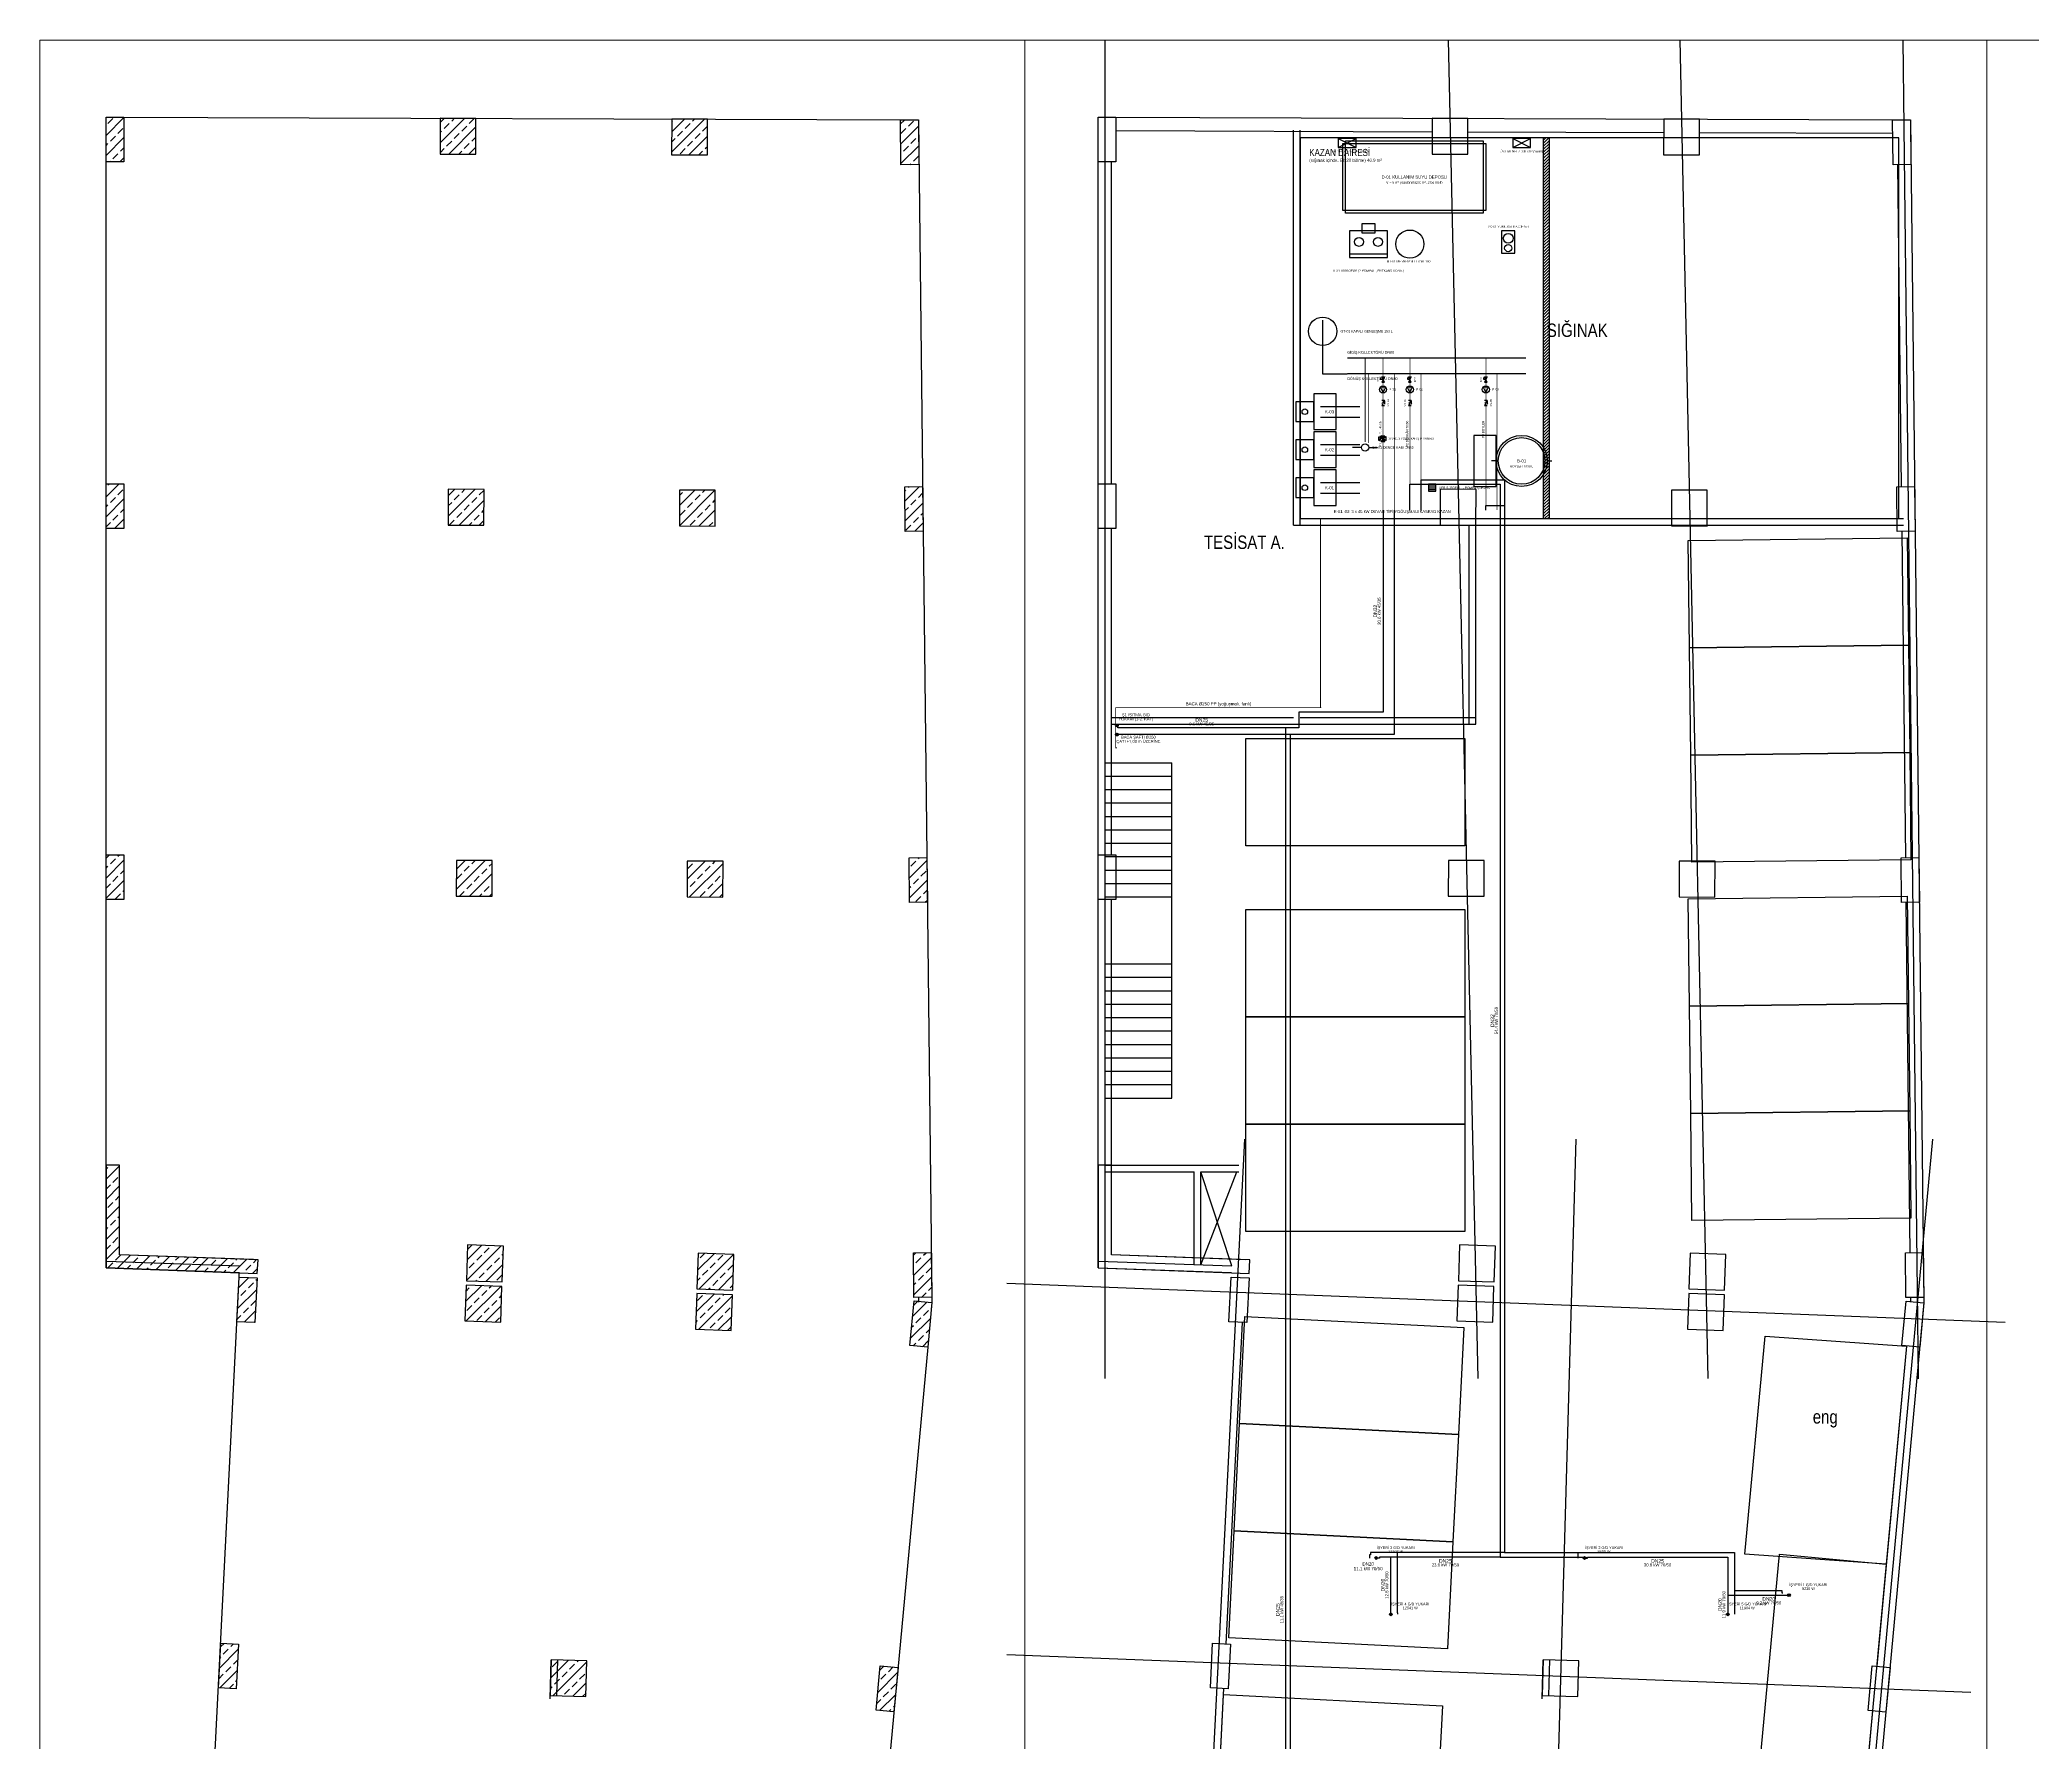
# Model space of a CAD drawing. Header units: centimetres. Extents: x 247996 to 315152, y -468471 to -440326.
# Drawn here: x 278382 to 282838, y -444134 to -440326 of the extents above; entities that cross this region are included whole.
import ezdxf
from ezdxf.enums import TextEntityAlignment as Align

# ---------------------------------------------------------------- set-up
doc = ezdxf.new("R2010")
doc.units = ezdxf.units.CM
doc.linetypes.add('ISITMA DONUS HATTI', pattern=[1.66, 1.57, -0.02, -0.07])
for name, color, linetype, lineweight in [('SCOTT-ANTED', 144, 'CONTINUOUS', 0), ('SCOTT-MTY-ISITMA-CAP', 41, 'CONTINUOUS', 30), ('SCOTT-MTY-ISITMA-DONUS-BORU', 30, 'ISITMA DONUS HATTI', 30), ('SCOTT-MTY-ISITMA-GIDIS-BORU', 10, 'CONTINUOUS', 30), ('SCOTT-MTY-PISSU-CAP', 211, 'CONTINUOUS', 30)]:
    doc.layers.add(name, color=color, linetype=linetype, lineweight=lineweight)
for name, color, linetype in [('SCOTT-MIM-GUNCEL-BODRUM', 8, 'Continuous'), ('SCOTT-MKDU0', 50, 'CONTINUOUS'), ('SCOTT-MTY-BACA', 8, 'Continuous'), ('SCOTT-MTY-CİHAZ', 135, 'Continuous'), ('SCOTT-MTY-MENFEZ', 7, 'Continuous'), ('SCOTT-MTY-PISSU-BORU', 6, 'PIS'), ('SCOTT-MTY-TES-SAFT', 8, 'Continuous'), ('SCOTT-MTY-VANA', 1, 'Continuous'), ('SCOTT-MTY-YANGIN-TARAMA', 8, 'Continuous')]:
    doc.layers.add(name, color=color, linetype=linetype)
doc.styles.add('CAP', font='wturkce.SHX', dxfattribs={"width": 0.65})
doc.styles.add('ROTAS', font='arial.ttf')
doc.linetypes.add('PIS', pattern='A,2.5,-0.09,[")",Standard,S=0.1,R=0,X=0,Y=-0.05],-0.035', length=2.625)

# ---------------------------------------------------------------- blocks, each defined once
blk = doc.blocks.new('T-YER-SUZGECI')
for p, q in [((-6, 4), (6, 4)), ((-6, 0), (6, 0)), ((-6, -4), (6, -4))]:
    blk.add_line(p, q)
blk.add_lwpolyline([(-8, -8), (8, -8), (8, 8), (-8, 8)], close=True)
blk = doc.blocks.new('T-MENFEZ')
for p, q in [((-20, -10), (20, 10)), ((-20, 10), (20, -10))]:
    blk.add_line(p, q)
blk.add_lwpolyline([(-20, -10), (20, -10), (20, 10), (-20, 10)], close=True)
blk = doc.blocks.new('T-POMPA')
blk.add_lwpolyline([(-5, -6), (7, 0), (-5, 6)], close=True)
blk.add_circle((0, 0), 8)
blk = doc.blocks.new('MTY-KURESEL VANA')
at = {"layer": 'SCOTT-MTY-VANA'}
for p, q in [((0, 0), (0, 8)), ((0, 8), (8, 8))]:
    blk.add_line(p, q, dxfattribs=at)
blk.add_lwpolyline([(-10, 5), (-10, -5), (10, 5), (10, -5), (-10, 5)], dxfattribs=at)
blk.add_attdef('CAP', (-1.1, -2.7), '', height=2.5, dxfattribs=at)
blk = doc.blocks.new('MTY-CEKVALF VANA')
at = {"layer": 'SCOTT-MTY-VANA'}
h = blk.add_hatch(color=256, dxfattribs=at)
edge = h.paths.add_edge_path()
edge.add_arc((-10, 5), 1.41, 180, 540, ccw=False)
for p, q in [((-10, -5), (-10, 5)), ((-10, 5), (10, -5)), ((-5.6, 5), (5.6, 5)), ((5.6, 5), (0, 7.3)), ((10, -5), (10, 5))]:
    blk.add_line(p, q, dxfattribs=at)
at = {"layer": 'SCOTT-MTY-VANA', "style": 'CAP', "width": 0.65}
blk.add_attdef('CAP', text='', height=5, rotation=153.43495, dxfattribs=at).set_placement((0, 0), align=Align.CENTER)
blk = doc.blocks.new('T-KOLON-T')
blk.add_hatch(color=7).paths.add_polyline_path([(3, 0), (2.8, 1.1), (2.1, 2.1), (1.1, 2.8), (0, 3), (-1.1, 2.8), (-2.1, 2.1), (-2.8, 1.1), (-3, 0), (-2.8, -1.1), (-2.1, -2.1), (-1.1, -2.8), (0, -3), (1.1, -2.8), (2.1, -2.1), (2.8, -1.1)])
blk.add_circle((0, 0), 3)

msp = doc.modelspace()

# ---------------------------------------------------------------- hatches: boundary and pattern name
at = {"layer": 'SCOTT-MTY-YANGIN-TARAMA'}
h = msp.add_hatch(dxfattribs=at)
h.set_pattern_fill('ANSI31', scale=1.5)
h.paths.add_polyline_path([(281744, -441397), (281758, -441397), (281758, -440545), (281744, -440545)])

# ---------------------------------------------------------------- linework, layer by layer
at = {"layer": 'SCOTT-ANTED'}
for p, q in [((315151.7, -440326.5), (278382, -440326.5)), ((278382, -440326.5), (278382, -447826.5)), ((280585.1, -440326.5), (280585.1, -447826.5)), ((282736.6, -440326.5), (282736.6, -447826.5))]:
    msp.add_line(p, q, dxfattribs=at)
at = {"layer": 'SCOTT-MIM-GUNCEL-BODRUM'}
for p, q in [((280763.7, -440326.1), (280763.6, -443320.8)), ((281532, -440326.1), (281597.8, -443320.8)), ((282050.2, -440326.1), (282112.7, -443320.8)), ((282548.4, -440326.3), (282582.7, -443321)), ((281185.8, -441411.5), (281185.8, -440528.2)), ((281200.8, -441411.5), (281200.8, -440528.3)), ((281185.8, -441411.5), (282550.4, -441411.5)), ((281200.8, -441396.5), (282550.3, -441396.5)), ((281578.8, -441857.1), (281578.8, -441411.8)), ((281593.8, -441857.1), (281593.8, -441411.8)), ((280778.9, -441841.9), (281185.8, -441841.9)), ((280778.9, -441856.9), (281200.8, -441856.9)), ((281200.8, -441841.9), (281593.8, -441842.1)), ((281200.8, -441856.9), (281593.8, -441857.1)), ((280763.9, -441943.1), (280913.9, -441943.1)), ((280763.9, -441973.1), (280913.9, -441973.1)), ((280913.9, -442693.1), (280913.9, -441943.1)), ((280763.9, -442003.1), (280913.9, -442003.1)), ((280763.9, -442033.1), (280913.9, -442033.1)), ((280763.9, -442063.1), (280913.9, -442063.1)), ((280763.9, -442093.1), (280913.9, -442093.1)), ((280763.9, -442093.1), (280913.9, -442093.1)), ((280763.9, -442123.1), (280913.9, -442123.1)), ((280763.9, -442153.1), (280913.9, -442153.1)), ((280763.9, -442183.1), (280913.9, -442183.1)), ((280763.9, -442213.1), (280913.9, -442213.1)), ((280763.9, -442243.1), (280913.9, -442243.1)), ((280763.9, -442393.1), (280913.9, -442393.1)), ((280763.9, -442423.1), (280913.9, -442423.1)), ((280763.9, -442453.1), (280913.9, -442453.1)), ((280763.9, -442483.1), (280913.9, -442483.1)), ((280763.9, -442513.1), (280913.9, -442513.1)), ((280763.9, -442543.1), (280913.9, -442543.1)), ((280763.9, -442543.1), (280913.9, -442543.1)), ((280763.9, -442573.1), (280913.9, -442573.1)), ((280763.9, -442603.1), (280913.9, -442603.1)), ((280763.9, -442633.1), (280913.9, -442633.1)), ((280763.9, -442663.1), (280913.9, -442663.1)), ((280763.9, -442693.1), (280913.9, -442693.1)), ((280866.5, -446937.7), (281077.2, -442784.9)), ((281817.6, -442784.9), (281691.2, -447197.8)), ((282614.7, -442784.9), (282190, -447355.1)), ((280763.9, -442843.1), (281063.9, -442843.1)), ((280763.9, -442858.1), (280963.9, -442858.1)), ((280963.9, -443065.7), (280963.9, -442858.1)), ((280978.9, -443066.3), (280978.9, -442858.1)), ((280978.9, -442858.1), (281063.9, -442858.1)), ((280978.9, -443066.3), (281058.8, -442858.1)), ((281048.1, -443068.8), (280978.9, -442858.1)), ((281074.3, -442843.1), (281074.6, -442843.1)), ((280748.9, -443073), (281047.3, -443083.7)), ((280749.5, -443058), (281048.1, -443068.8)), ((280544.8, -443107), (282777.4, -443194.7)), ((280544.8, -443937.6), (282700.5, -444022.3)), ((281741.7, -444037.2), (281744.2, -443949.7)), ((281756.9, -444030.1), (281759.2, -443950.1))]:
    msp.add_line(p, q, dxfattribs=at)
for points in [[(280748.6, -440499), (282565.4, -440505.1), (282595.9, -443150.8), (282172.9, -447705.1), (281880.1, -447613.8), (281927.3, -447105), (280860, -446772.2)], [(280748.7, -443072.9), (280748.6, -440499)], [(280748.6, -440499), (280788.6, -440499), (280788.6, -440599), (280748.6, -440599), (280748.6, -440499)], [(281495.9, -440501.6), (281495.6, -440581.6), (281575.6, -440581.9), (281575.9, -440501.9), (281495.9, -440501.6)], [(280788.6, -440529.1), (281495.8, -440531.5)], [(281200.8, -441396.5), (282539.7, -441396.5), (282539.7, -440545.1), (281200.8, -440545.1), (281200.8, -441396.5)], [(281575.8, -440531.8), (282013.8, -440533.3)], [(282013.9, -440503.4), (282013.6, -440583.4), (282093.6, -440583.6), (282093.9, -440503.6), (282013.9, -440503.4)], [(282093.8, -440533.5), (282525.7, -440535)], [(282525.4, -440505.7), (282565.4, -440505.2), (282566.6, -440605.2), (282526.6, -440605.7), (282525.4, -440505.7)], [(280778.6, -441319), (280778.6, -440599)], [(282536.6, -440605.6), (282544.8, -441325.6)], [(280748.6, -441319), (280788.6, -441319), (280788.6, -441419), (280748.6, -441419), (280748.6, -441319)], [(281514.1, -441331.5), (281513.8, -441411.5), (281593.8, -441411.8), (281594.1, -441331.8), (281514.1, -441331.5)], [(282031.2, -441333.4), (282030.9, -441413.4), (282110.9, -441413.7), (282111.2, -441333.7), (282031.2, -441333.4)], [(282534.8, -441325.7), (282574.8, -441325.3), (282575.9, -441425.3), (282535.9, -441425.7), (282534.8, -441325.7)], [(280778.7, -442148.9), (280778.6, -441419)], [(282546, -441425.6), (282554.4, -442155.5)], [(282558.5, -441440.2), (282561.3, -441680.2), (282071.3, -441685.8), (282068.6, -441445.9), (282558.5, -441440.2)], [(282561.3, -441680.2), (282564, -441920.2), (282074.1, -441925.8), (282071.3, -441685.8), (282561.3, -441680.2)], [(281568.9, -441888.8), (281568.9, -442128.8), (281078.9, -442128.8), (281078.9, -441888.8), (281568.9, -441888.8)], [(282564, -441920.2), (282566.8, -442160.2), (282076.8, -442165.8), (282074.1, -441925.8), (282564, -441920.2)], [(280748.6, -442148.9), (280788.6, -442148.9), (280788.6, -442248.9), (280748.6, -442248.9), (280748.6, -442148.9)], [(281532.3, -442161.6), (281532, -442241.6), (281612, -442241.9), (281612.3, -442161.9), (281532.3, -442161.6)], [(282048.6, -442163.4), (282048.3, -442243.4), (282128.3, -442243.6), (282128.6, -442163.6), (282048.6, -442163.4)], [(282544.5, -442155.6), (282584.5, -442155.2), (282585.6, -442255.2), (282545.6, -442255.6), (282544.5, -442155.6)], [(281078.6, -443055.1), (281078.7, -443054.7), (280778.7, -443043.9), (280778.7, -442248.9)], [(281568.9, -442271.4), (281568.9, -442511.4), (281078.9, -442511.4), (281078.9, -442271.4), (281568.9, -442271.4)], [(282558.5, -442241.8), (282561.3, -442481.7), (282071.3, -442487.4), (282068.6, -442247.4), (282558.5, -442241.8)], [(282555.5, -442255.5), (282564.6, -443039.4)], [(282561.3, -442481.7), (282564, -442721.7), (282074.1, -442727.4), (282071.3, -442487.4), (282561.3, -442481.7)], [(281568.9, -442511.4), (281568.9, -442751.4), (281078.9, -442751.4), (281078.9, -442511.4), (281568.9, -442511.4)], [(282564, -442721.7), (282566.8, -442961.7), (282076.8, -442967.4), (282074.1, -442727.4), (282564, -442721.7)], [(281568.9, -442751.4), (281568.9, -442991.4), (281078.9, -442991.4), (281078.9, -442751.4), (281568.9, -442751.4)], [(281088.5, -443055.4), (280778.6, -443044), (280778.6, -442843.1), (280748.6, -442843.1), (280748.6, -443072.9), (281087, -443085.4), (281088.5, -443055.4)], [(281557.4, -443021.8), (281554.5, -443101.8), (281634.5, -443104.6), (281637.4, -443024.7), (281557.4, -443021.8)], [(282073, -443040.3), (282070.1, -443120.2), (282150.1, -443123.1), (282152.9, -443043.1), (282073, -443040.3)], [(282554.4, -443039.5), (282594.4, -443039), (282595.6, -443139), (282555.6, -443139.5), (282554.4, -443039.5)], [(281046.5, -443093.6), (281086.5, -443095.6), (281081.4, -443195.5), (281041.5, -443193.5), (281046.5, -443093.6)], [(281554.2, -443111.8), (281551.3, -443191.7), (281631.3, -443194.6), (281634.1, -443114.6), (281554.2, -443111.8)], [(282069.8, -443130.2), (282066.9, -443210.2), (282146.9, -443213), (282149.7, -443133.1), (282069.8, -443130.2)], [(282555.9, -443147.3), (282595.7, -443151), (282586.5, -443250.5), (282546.6, -443246.8), (282555.9, -443147.3)], [(282565.7, -443139.4), (282565.8, -443149.6)], [(281035.1, -443914.2), (281071.6, -443195)], [(281566.6, -443206.4), (281554.5, -443446.1), (281065.1, -443421.3), (281077.3, -443181.6), (281566.6, -443206.4)], [(282240.6, -443225.6), (282556.7, -443247.8), (282511.4, -443735.7), (282195.3, -443713.5), (282240.6, -443225.6)], [(282556.7, -443247.8), (282490.2, -443964.2)], [(281554.5, -443446.1), (281542.4, -443685.8), (281053, -443661), (281065.1, -443421.3), (281554.5, -443446.1)], [(281542.4, -443685.8), (281530.2, -443925.5), (281040.9, -443900.7), (281053, -443661), (281542.4, -443685.8)], [(282272.4, -443713.5), (282511.4, -443735.7), (282466.1, -444223.6), (282227.1, -444201.4), (282272.4, -443713.5)], [(281005, -443912.6), (281044.9, -443914.7), (281039.9, -444014.5), (280999.9, -444012.5), (281005, -443912.6)], [(281744.2, -443949.7), (281741.9, -444029.6), (281821.9, -444031.9), (281824.2, -443952), (281744.2, -443949.7)], [(282480.1, -443963.2), (282519.9, -443966.9), (282510.6, -444066.5), (282470.8, -444062.8), (282480.1, -443963.2)], [(280993.1, -444743.2), (281030.1, -444014)], [(281518.8, -444052.4), (281506.6, -444292.1), (281017.2, -444267.3), (281029.4, -444027.6), (281518.8, -444052.4)], [(282480.9, -444063.7), (282413.3, -444791.9)]]:
    msp.add_lwpolyline(points, dxfattribs=at)
at = {"layer": 'SCOTT-MKDU0', "color": 8, "ltscale": 0.03}
for p, q in [((278530, -440498.9), (278570, -440498.9)), ((278530, -440598.9), (278530, -440498.9)), ((278530, -440540), (278570, -440500)), ((278534.1, -440513.4), (278545.4, -440502.2)), ((278570, -440498.9), (278570, -440598.9)), ((279277.3, -440501.5), (279277, -440581.5)), ((279277.1, -440556.2), (279331.6, -440501.7)), ((279277.2, -440511.2), (279286.9, -440501.5)), ((279357.3, -440501.7), (279277.3, -440501.5)), ((279303.1, -440507.8), (279309.3, -440501.6)), ((279342.3, -440513.4), (279353.6, -440502.2)), ((279357, -440581.7), (279357.3, -440501.7)), ((278530, -440584.9), (278570, -440544.9)), ((278539.7, -440552.7), (278551, -440541.5)), ((278556.6, -440535.9), (278567.8, -440524.6)), ((279277.1, -440533.7), (279280.6, -440530.3)), ((279286.2, -440524.6), (279297.4, -440513.4)), ((279296.7, -440581.5), (279357.2, -440521)), ((279308.7, -440547.1), (279319.9, -440535.9)), ((279325.5, -440530.3), (279336.7, -440519)), ((279348, -440552.7), (279357.1, -440543.6)), ((279795.3, -440503.2), (279795, -440583.2)), ((279795, -440577.1), (279868.6, -440503.5)), ((279795.1, -440554.6), (279802.6, -440547.1)), ((279795.2, -440532.1), (279823.9, -440503.3)), ((279795.2, -440509.5), (279797, -440507.8)), ((279875.3, -440503.5), (279795.3, -440503.2)), ((279808.2, -440541.5), (279819.4, -440530.3)), ((279825, -440524.6), (279836.3, -440513.4)), ((279833.7, -440583.4), (279875.1, -440541.9)), ((279841.9, -440507.8), (279846.3, -440503.4)), ((279847.5, -440547.1), (279858.7, -440535.9)), ((279864.3, -440530.3), (279875.2, -440519.4)), ((279875, -440583.5), (279875.3, -440503.5)), ((280306.8, -440505.6), (280346.8, -440505.1)), ((280307.9, -440605.6), (280306.8, -440505.6)), ((280306.9, -440514.2), (280315.7, -440505.5)), ((280307.4, -440558.6), (280347, -440519.1)), ((280307.7, -440535.9), (280319, -440524.6)), ((280324.6, -440519), (280335.8, -440507.8)), ((280330.2, -440558.3), (280341.4, -440547.1)), ((280346.8, -440505.1), (280347.9, -440605.1)), ((280347, -440541.5), (280347.2, -440541.3)), ((278530, -440562.4), (278534.1, -440558.3)), ((278545.4, -440592), (278556.6, -440580.8)), ((278560.9, -440598.9), (278570, -440589.8)), ((278562.2, -440575.2), (278570, -440567.3)), ((279277, -440578.8), (279286.2, -440569.5)), ((279277, -440581.5), (279357, -440581.7)), ((279291.8, -440563.9), (279303.1, -440552.7)), ((279319, -440581.6), (279325.5, -440575.2)), ((279331.1, -440569.5), (279342.3, -440558.3)), ((279341.4, -440581.7), (279357, -440566.1)), ((279795, -440583.2), (279875, -440583.5)), ((279813.8, -440580.8), (279825, -440569.5)), ((279830.6, -440563.9), (279841.9, -440552.7)), ((279856, -440583.5), (279864.3, -440575.2)), ((279869.9, -440569.5), (279875, -440564.4)), ((280307.7, -440580.8), (280307.7, -440580.8)), ((280307.9, -440603), (280347.5, -440563.5)), ((280313.3, -440575.2), (280324.6, -440563.9)), ((280335.8, -440597.6), (280347, -440586.4)), ((278570, -440598.9), (278530, -440598.9)), ((278538.4, -440598.9), (278539.7, -440597.6)), ((280347.9, -440605.1), (280307.9, -440605.6)), ((280328, -440605.3), (280330.2, -440603.2)), ((278530, -441348.2), (278559.3, -441318.9)), ((278530, -441318.9), (278570, -441318.9)), ((278530, -441418.9), (278530, -441318.9)), ((278534.1, -441321.6), (278536.8, -441318.9)), ((278556.6, -441344.1), (278567.8, -441332.9)), ((278570, -441318.9), (278570, -441418.9)), ((279295.5, -441331.4), (279295.2, -441411.4)), ((279295.3, -441391.2), (279354.8, -441331.6)), ((279295.4, -441346.1), (279310.1, -441331.5)), ((279375.5, -441331.7), (279295.5, -441331.4)), ((279308.7, -441355.3), (279319.9, -441344.1)), ((279325.5, -441338.5), (279332.5, -441331.5)), ((279364.8, -441344.1), (279375.5, -441333.4)), ((279375.2, -441411.7), (279375.5, -441331.7)), ((279812.6, -441333.3), (279812.3, -441413.3)), ((279812.3, -441412.9), (279891.7, -441333.6)), ((279812.5, -441367.9), (279846.9, -441333.4)), ((279892.6, -441333.6), (279812.6, -441333.3)), ((279812.6, -441345.3), (279819.4, -441338.5)), ((279847.5, -441355.3), (279858.7, -441344.1)), ((279864.3, -441338.5), (279869.3, -441333.5)), ((279892.3, -441413.6), (279892.6, -441333.6)), ((280316.2, -441325.6), (280356.2, -441325.2)), ((280317.3, -441425.6), (280316.2, -441325.6)), ((280316.3, -441335.5), (280319, -441332.9)), ((280316.6, -441357.7), (280349, -441325.2)), ((280324.6, -441327.2), (280326.3, -441325.5)), ((280347, -441349.7), (280356.4, -441340.3)), ((280356.2, -441325.2), (280357.3, -441425.2)), ((278530, -441393.1), (278570, -441353.1)), ((278530, -441370.7), (278534.1, -441366.5)), ((278539.7, -441360.9), (278551, -441349.7)), ((278545.4, -441400.2), (278556.6, -441389)), ((278562.2, -441383.4), (278570, -441375.6)), ((279295.4, -441368.6), (279303.1, -441360.9)), ((279314.3, -441394.6), (279325.5, -441383.4)), ((279319.9, -441411.5), (279375.4, -441355.9)), ((279331.1, -441377.8), (279342.3, -441366.5)), ((279348, -441360.9), (279359.2, -441349.7)), ((279353.6, -441400.2), (279364.8, -441389)), ((279370.4, -441383.4), (279375.3, -441378.5)), ((279813.8, -441389), (279825, -441377.8)), ((279830.6, -441372.2), (279841.9, -441360.9)), ((279853.1, -441394.6), (279864.3, -441383.4)), ((279856.7, -441413.5), (279892.5, -441377.7)), ((279869.9, -441377.8), (279881.2, -441366.5)), ((279886.8, -441360.9), (279892.5, -441355.2)), ((280316.8, -441379.9), (280324.6, -441372.2)), ((280317.1, -441402.1), (280356.6, -441362.5)), ((280330.2, -441366.5), (280341.4, -441355.3)), ((280352.6, -441389), (280356.9, -441384.7)), ((278530, -441415.6), (278539.7, -441405.8)), ((278570, -441418.9), (278530, -441418.9)), ((278549.1, -441418.9), (278570, -441398)), ((279295.2, -441411.4), (279375.2, -441411.7)), ((279297.5, -441411.4), (279308.7, -441400.2)), ((279342.2, -441411.6), (279348, -441405.8)), ((279364.6, -441411.6), (279375.2, -441401)), ((279812.3, -441413.3), (279892.3, -441413.6)), ((279836.3, -441411.4), (279847.5, -441400.2)), ((279879.1, -441413.5), (279886.8, -441405.8)), ((280357.3, -441425.2), (280317.3, -441425.6)), ((280319, -441422.7), (280330.2, -441411.4)), ((280335.8, -441405.8), (280347, -441394.6)), ((280338.7, -441425.4), (280357.1, -441406.9)), ((278530, -442156.4), (278537.6, -442148.8)), ((278530, -442148.8), (278570, -442148.8)), ((278530, -442248.8), (278530, -442148.8)), ((278556.6, -442152.3), (278560.1, -442148.8)), ((278570, -442148.8), (278570, -442248.8)), ((278530, -442201.3), (278570, -442161.3)), ((278530, -442178.9), (278534.1, -442174.8)), ((278539.7, -442169.1), (278551, -442157.9)), ((278562.2, -442191.6), (278570, -442183.8)), ((279313.7, -442161.5), (279313.4, -442241.5)), ((279313.5, -442226.1), (279377.9, -442161.7)), ((279313.6, -442181), (279333.1, -442161.5)), ((279393.7, -442161.7), (279313.7, -442161.5)), ((279314.3, -442202.8), (279325.5, -442191.6)), ((279331.1, -442186), (279342.3, -442174.8)), ((279342.9, -442241.6), (279393.6, -442190.8)), ((279348, -442169.1), (279355.5, -442161.6)), ((279370.4, -442191.6), (279381.6, -442180.4)), ((279387.2, -442174.8), (279393.7, -442168.3)), ((279393.4, -442241.7), (279393.7, -442161.7)), ((279829.9, -442163.2), (279829.7, -442243.2)), ((279829.8, -442203.7), (279870.1, -442163.4)), ((279909.9, -442163.5), (279829.9, -442163.2)), ((279830.6, -442180.4), (279841.9, -442169.1)), ((279835.1, -442243.3), (279909.9, -442168.4)), ((279847.5, -442163.5), (279847.7, -442163.3)), ((279853.1, -442202.8), (279864.3, -442191.6)), ((279869.9, -442186), (279881.2, -442174.8)), ((279886.8, -442169.1), (279892.5, -442163.5)), ((279909.2, -442191.6), (279909.9, -442191)), ((279909.7, -442243.5), (279909.9, -442163.5)), ((280325.9, -442155.5), (280365.8, -442155.1)), ((280325.9, -442156.6), (280327, -442155.5)), ((280327, -442255.5), (280325.9, -442155.5)), ((280326.4, -442201), (280365.9, -442161.5)), ((280330.2, -442174.8), (280341.4, -442163.5)), ((280347, -442157.9), (280349.7, -442155.3)), ((280352.6, -442197.2), (280363.9, -442186)), ((280365.8, -442155.1), (280367, -442255.1)), ((278530, -442246.2), (278570, -442206.2)), ((278530, -442223.8), (278539.7, -442214)), ((278545.4, -442208.4), (278556.6, -442197.2)), ((278551, -442247.7), (278562.2, -442236.5)), ((278567.8, -442230.9), (278570, -442228.7)), ((279320.5, -442241.5), (279331.1, -442230.9)), ((279336.7, -442225.3), (279348, -442214)), ((279353.6, -442208.4), (279364.8, -442197.2)), ((279365.3, -442241.6), (279370.4, -442236.5)), ((279376, -442230.9), (279387.2, -442219.7)), ((279387.6, -442241.7), (279393.5, -442235.9)), ((279392.9, -442214), (279393.5, -442213.4)), ((279829.7, -442226.2), (279830.6, -442225.3)), ((279836.3, -442219.7), (279847.5, -442208.4)), ((279858.7, -442242.1), (279869.9, -442230.9)), ((279875.6, -442225.3), (279886.8, -442214)), ((279879.9, -442243.4), (279909.8, -442213.5)), ((279892.4, -442208.4), (279903.6, -442197.2)), ((279902.2, -442243.5), (279909.2, -442236.5)), ((280326.6, -442223.2), (280330.2, -442219.7)), ((280326.9, -442245.4), (280366.4, -442205.9)), ((280335.8, -442214), (280347, -442202.8)), ((280358.2, -442236.5), (280366.7, -442228.1)), ((278570, -442248.8), (278530, -442248.8)), ((279313.4, -442241.5), (279393.4, -442241.7)), ((279829.7, -442243.2), (279909.7, -442243.5)), ((280367, -442255.1), (280327, -442255.5)), ((280341.4, -442253.3), (280352.6, -442242.1)), ((280362.1, -442255.1), (280366.9, -442250.3)), ((278560, -442843), (278530, -442843)), ((278530, -442843), (278530, -443072.8)), ((278530, -442874.9), (278560, -442844.9)), ((278530, -442852.4), (278534.1, -442848.3)), ((278560, -443043.9), (278560, -442843)), ((278530, -442897.3), (278539.7, -442887.6)), ((278530, -442919.8), (278560, -442889.8)), ((278545.4, -442882), (278556.6, -442870.7)), ((278530, -442964.7), (278560, -442934.7)), ((278534.1, -442938.1), (278545.4, -442926.9)), ((278551, -442921.2), (278560, -442912.2)), ((278530, -443009.6), (278560, -442979.6)), ((278530, -442987.1), (278534.1, -442983)), ((278539.7, -442977.4), (278551, -442966.1)), ((278556.6, -442960.5), (278560, -442957.1)), ((278530, -443032), (278539.7, -443022.3)), ((278530, -443054.5), (278560, -443024.5)), ((278545.4, -443016.7), (278556.6, -443005.4)), ((279338.8, -443021.7), (279335.9, -443101.7)), ((279335.9, -443101.6), (279413.2, -443024.4)), ((279337.6, -443055.1), (279369.9, -443022.8)), ((279338.4, -443031.8), (279348, -443022.3)), ((279418.8, -443024.6), (279338.8, -443021.7)), ((279376, -443039.1), (279387.2, -443027.9)), ((279415.3, -443044.7), (279418.1, -443041.9)), ((279415.9, -443104.5), (279418.8, -443024.6)), ((279854.4, -443040.2), (279851.5, -443120.1)), ((279853, -443078.5), (279890.1, -443041.4)), ((279934.3, -443043), (279854.4, -443040.2)), ((279858.7, -443050.3), (279868.4, -443040.7)), ((280335.8, -443039.4), (280375.8, -443038.9)), ((280337, -443139.4), (280335.8, -443039.4)), ((280335.9, -443044.6), (280341.2, -443039.3)), ((280358.2, -443044.7), (280363.9, -443039.1)), ((280375.8, -443038.9), (280377, -443138.9)), ((278530, -443072.8), (278868.4, -443085.3)), ((278530.3, -443072.9), (278828.7, -443083.6)), ((278530.9, -443057.9), (278829.5, -443068.6)), ((278534.1, -443072.8), (278545.4, -443061.6)), ((278551, -443055.9), (278562.2, -443044.7)), ((278555.6, -443073.8), (278584.6, -443044.8)), ((278869.9, -443055.3), (278560, -443043.9)), ((278860, -443054.6), (278560.1, -443043.8)), ((278577.3, -443074.6), (278584.6, -443067.2)), ((278590.3, -443061.6), (278601.5, -443050.3)), ((278598.9, -443075.4), (278627.9, -443046.4)), ((278620.6, -443076.2), (278623.9, -443072.8)), ((278629.5, -443067.2), (278640.8, -443055.9)), ((278642.2, -443077), (278671.2, -443048)), ((278646.4, -443050.3), (278649.5, -443047.2)), ((278668.8, -443072.8), (278680.1, -443061.6)), ((278685.5, -443078.6), (278714.5, -443049.6)), ((278685.7, -443055.9), (278692.8, -443048.8)), ((278708.1, -443078.4), (278719.3, -443067.2)), ((278725, -443061.6), (278736.1, -443050.4)), ((278728.8, -443080.1), (278757.8, -443051.2)), ((278750.5, -443080.9), (278758.6, -443072.8)), ((278764.2, -443067.2), (278775.5, -443055.9)), ((278772.1, -443081.7), (278801.1, -443052.8)), ((278793.8, -443082.5), (278797.9, -443078.4)), ((278803.5, -443072.8), (278814.8, -443061.6)), ((278815.4, -443083.3), (278844.4, -443054.4)), ((278820.4, -443055.9), (278822.7, -443053.6)), ((278837.1, -443084.1), (278837.2, -443084)), ((278842.8, -443078.4), (278854, -443067.2)), ((278858.7, -443084.9), (278868.9, -443074.7)), ((278859.7, -443061.6), (278866, -443055.2)), ((278860, -443055), (278860, -443054.6)), ((278868.4, -443085.3), (278869.9, -443055.3)), ((279342.3, -443072.8), (279353.6, -443061.6)), ((279359.2, -443055.9), (279370.4, -443044.7)), ((279364.8, -443095.2), (279376, -443084)), ((279379.3, -443103.2), (279417.3, -443065.2)), ((279381.6, -443078.4), (279392.9, -443067.2)), ((279398.5, -443061.6), (279409.7, -443050.3)), ((279856.1, -443120.3), (279933.4, -443043)), ((279864.3, -443089.6), (279875.6, -443078.4)), ((279881.2, -443072.8), (279892.4, -443061.6)), ((279898, -443055.9), (279909.2, -443044.7)), ((279903.6, -443095.2), (279914.8, -443084)), ((279920.5, -443078.4), (279931.7, -443067.2)), ((279931.5, -443123), (279934.3, -443043)), ((280336.4, -443089), (280375.9, -443049.5)), ((280341.4, -443061.6), (280352.6, -443050.3)), ((280363.9, -443084), (280375.1, -443072.8)), ((278822.9, -443193.4), (278827.9, -443093.5)), ((278824.4, -443164.2), (278866.5, -443122)), ((278826.8, -443116.9), (278849.1, -443094.6)), ((278827.9, -443093.5), (278867.9, -443095.5)), ((278831.6, -443134.5), (278842.8, -443123.3)), ((278848.4, -443117.7), (278859.7, -443106.5)), ((278867.9, -443095.5), (278862.8, -443195.4)), ((278865.3, -443100.8), (278867.7, -443098.4)), ((279335.6, -443111.6), (279332.7, -443191.6)), ((279334.3, -443148.2), (279369.6, -443112.9)), ((279335.1, -443124.9), (279342.3, -443117.7)), ((279415.5, -443114.5), (279335.6, -443111.6)), ((279335.7, -443191.7), (279413, -443114.4)), ((279335.9, -443101.7), (279415.9, -443104.5)), ((279357.6, -443102.4), (279359.2, -443100.8)), ((279370.4, -443134.5), (279381.6, -443123.3)), ((279387.2, -443117.7), (279391.3, -443113.6)), ((279404.1, -443100.8), (279415.3, -443089.6)), ((279412.7, -443194.5), (279415.5, -443114.5)), ((279851.2, -443130.1), (279848.3, -443210)), ((279849.7, -443171.6), (279889.8, -443131.5)), ((279931.1, -443133), (279851.2, -443130.1)), ((279851.5, -443120.1), (279931.5, -443123)), ((279852.2, -443101.8), (279858.7, -443095.2)), ((279877.8, -443121), (279881.2, -443117.7)), ((279886.8, -443112.1), (279898, -443100.8)), ((279899.5, -443121.8), (279932.7, -443088.6)), ((279926.1, -443117.7), (279931.9, -443111.9)), ((280336.6, -443111.2), (280341.4, -443106.5)), ((280336.9, -443133.4), (280376.5, -443093.9)), ((280347, -443100.8), (280358.2, -443089.6)), ((280353.6, -443139.2), (280363.9, -443128.9)), ((280369.5, -443123.3), (280376.7, -443116.1)), ((278825.6, -443140.6), (278826, -443140.1)), ((278837.2, -443173.8), (278848.4, -443162.6)), ((278839.3, -443194.2), (278864.1, -443169.3)), ((278854, -443157), (278865.3, -443145.8)), ((279336.7, -443168.2), (279348, -443157)), ((279353.6, -443151.4), (279364.8, -443140.1)), ((279376, -443173.8), (279387.2, -443162.6)), ((279379, -443193.3), (279414, -443158.3)), ((279392.9, -443157), (279404.1, -443145.8)), ((279409.7, -443140.1), (279414.8, -443135)), ((279853.1, -443145.8), (279864.3, -443134.5)), ((279855.9, -443210.3), (279931, -443135.2)), ((279858.7, -443185), (279869.9, -443173.8)), ((279875.6, -443168.2), (279886.8, -443157)), ((279892.4, -443151.4), (279903.6, -443140.1)), ((279909.2, -443134.5), (279911.5, -443132.3)), ((279914.8, -443173.8), (279926.1, -443162.6)), ((279928.3, -443212.9), (279931.1, -443133)), ((280328, -443246.7), (280337.3, -443147.1)), ((280334.1, -443181.1), (280365.5, -443149.8)), ((280336.4, -443156.3), (280344.9, -443147.9)), ((280377, -443138.9), (280337, -443139.4)), ((280337.3, -443147.1), (280377.1, -443150.8)), ((280347.1, -443139.3), (280347.2, -443149.5)), ((280358.2, -443179.4), (280369.5, -443168.2)), ((280377.1, -443150.8), (280367.9, -443250.4)), ((280375.1, -443162.6), (280376.1, -443161.6)), ((280376.3, -443138.9), (280377, -443138.3)), ((278862.8, -443195.4), (278822.9, -443193.4)), ((278823.2, -443187.9), (278831.6, -443179.4)), ((278860.7, -443195.3), (278862.9, -443193)), ((279332.7, -443191.6), (279412.7, -443194.5)), ((279359.2, -443190.7), (279370.4, -443179.4)), ((279400.7, -443194), (279409.7, -443185)), ((279848.3, -443210), (279928.3, -443212.9)), ((279848.8, -443194.9), (279853.1, -443190.7)), ((279881.2, -443207.5), (279892.4, -443196.3)), ((279898, -443190.7), (279909.2, -443179.4)), ((279899.2, -443211.9), (279929.4, -443181.7)), ((279920.9, -443212.6), (279928.5, -443205)), ((280329.5, -443230.6), (280373.8, -443186.3)), ((280331.8, -443205.8), (280335.8, -443201.9)), ((280341.4, -443196.3), (280352.6, -443185)), ((280363.9, -443218.7), (280371.5, -443211.1)), ((280367.9, -443250.4), (280328, -443246.7)), ((280335.2, -443247.4), (280341.4, -443241.2)), ((280347, -443235.6), (280358.2, -443224.3)), ((280355.7, -443249.3), (280369.2, -443235.8)), ((278781.3, -444012.4), (278786.4, -443912.5)), ((278783.6, -443968.3), (278825.7, -443926.2)), ((278785.9, -443921), (278794.1, -443912.9)), ((278786.4, -443912.5), (278826.3, -443914.6)), ((278792.3, -443937.1), (278803.5, -443925.9)), ((278809.1, -443920.3), (278815.4, -443914)), ((278826.3, -443914.6), (278821.3, -444014.4)), ((278784.2, -444012.5), (278823.3, -443973.5)), ((278784.8, -443944.7), (278786.7, -443942.7)), ((278797.9, -443976.4), (278809.1, -443965.2)), ((278814.8, -443959.6), (278824.5, -443949.8)), ((279523.1, -444037), (279525.6, -443949.6)), ((279525.6, -443949.6), (279523.3, -444029.5)), ((279524.4, -443990.8), (279564.5, -443950.7)), ((279605.6, -443951.8), (279525.6, -443949.6)), ((279527.6, -443965.2), (279538.8, -443954)), ((279530.4, -444029.7), (279605.5, -443954.6)), ((279538.3, -444029.9), (279540.6, -443950)), ((279550, -443987.6), (279561.2, -443976.4)), ((279566.9, -443970.8), (279578.1, -443959.6)), ((279583.7, -443954), (279586.4, -443951.3)), ((279603.3, -444031.8), (279605.6, -443951.8)), ((280252.2, -444062.7), (280261.5, -443963.1)), ((280255.9, -444022.6), (280300.2, -443978.3)), ((280260.5, -443973.1), (280269.8, -443963.9)), ((280261.5, -443963.1), (280301.3, -443966.8)), ((280279.7, -443976.4), (280290.3, -443965.8)), ((280301.3, -443966.8), (280292, -444066.4)), ((278821.3, -444014.4), (278781.3, -444012.4)), ((278782.4, -443992), (278792.3, -443982)), ((278805.6, -444013.6), (278814.8, -444004.5)), ((278820.4, -443998.9), (278822.1, -443997.1)), ((279523.8, -444013.9), (279527.6, -444010.1)), ((279533.2, -444004.5), (279544.4, -443993.3)), ((279555.6, -444026.9), (279566.9, -444015.7)), ((279572.5, -444010.1), (279583.7, -443998.9)), ((279574, -444031), (279604.2, -444000.9)), ((279589.3, -443993.3), (279600.5, -443982)), ((280262.8, -443993.3), (280274, -443982)), ((280268.4, -444032.6), (280279.7, -444021.3)), ((280285.3, -444015.7), (280296.5, -444004.5)), ((279523.3, -444029.5), (279603.3, -444031.8)), ((279595.9, -444031.6), (279603.5, -444024)), ((280292, -444066.4), (280252.2, -444062.7)), ((280253.6, -444047.4), (280262.8, -444038.2)), ((280260, -444063.4), (280295.6, -444027.8)), ((280280.6, -444065.3), (280285.3, -444060.6)), ((280290.9, -444055), (280293.3, -444052.6))]:
    msp.add_line(p, q, dxfattribs=at)
msp.add_lwpolyline([(278530, -440498.9), (280346.8, -440505.1), (280377, -443138.9), (280377.1, -443150.8), (280368, -443250.4), (280001.1, -447196), (278641.4, -446772.1), (278827.9, -443093.5), (278827.9, -443083.8), (278530.3, -443072.9), (278530, -440498.9)], dxfattribs=at)
at = {"layer": 'SCOTT-MTY-BACA', "const_width": 2}
msp.add_lwpolyline([(281246, -441397), (281246, -441820), (281248, -441820), (280788, -441820), (280788, -441910), (280791, -441910)], dxfattribs=at)
at = {"layer": 'SCOTT-MTY-CİHAZ'}
for p, q in [((281311.2, -440805), (281395.8, -440805)), ((281338, -441238), (281318, -441238)), ((281354, -441238), (281374, -441238)), ((281638.8, -441268), (281628.8, -441268)), ((281753.2, -441268), (281763.2, -441268))]:
    msp.add_line(p, q, dxfattribs=at)
for points in [[(281744, -441397), (281758, -441397), (281758, -440545), (281744, -440545)], [(281296, -440558), (281616, -440558), (281616, -440708), (281296, -440708)], [(281302, -440552), (281610, -440552), (281610, -440714), (281302, -440714)], [(281311.2, -440813), (281395.8, -440813), (281395.8, -440753), (281311.2, -440753)], [(281338.5, -440758), (281368.5, -440758), (281368.5, -440738), (281338.5, -440738)], [(281651, -440803), (281681, -440803), (281681, -440753), (281651, -440753)], [(281231.5, -441118), (281231.5, -441198), (281281.5, -441198), (281281.5, -441118)], [(281191, -441136), (281191, -441180), (281231.5, -441180), (281231.5, -441136)], [(281231.5, -441203), (281231.5, -441283), (281281.5, -441283), (281281.5, -441203)], [(281588.8, -441325.2), (281638.8, -441325.2), (281638.8, -441210.8), (281588.8, -441210.8)], [(281191, -441221), (281191, -441265), (281231.5, -441265), (281231.5, -441221)], [(281231.5, -441288), (281231.5, -441368), (281281.5, -441368), (281281.5, -441288)], [(281191, -441306), (281191, -441350), (281231.5, -441350), (281231.5, -441306)]]:
    msp.add_lwpolyline(points, close=True, dxfattribs=at)
for centre, radius in [((281332.3, -440778), 10), ((281374.7, -440778), 10), ((281446, -440783), 31.5), ((281666, -440770), 11), ((281666, -440792), 8), ((281251, -440978), 31.7), ((281211.2, -441158), 6.25), ((281696, -441268), 57.2), ((281696, -441268), 52.2), ((281211.2, -441243), 6.25), ((281346, -441238), 8), ((281211.2, -441328), 6.25)]:
    msp.add_circle(centre, radius, dxfattribs=at)
at = {"layer": 'SCOTT-MTY-ISITMA-DONUS-BORU'}
for points in [[(281251, -440953), (281251, -441073), (281306, -441073)], [(281246, -441170), (281334, -441170)], [(281246, -441255), (281334, -441255)], [(281246, -441340), (281334, -441340)], [(281471, -441378), (281471, -441310), (281658, -441310), (281658, -443710)], [(281411, -441378), (281411, -441880), (281178, -441880)], [(281178, -441880), (280791, -441880)], [(281178, -441880), (281178, -445790), (281091, -445790)], [(281418, -443710), (281358, -443710), (281358, -443715), (281356, -443715), (281356, -443722)], [(281658, -443710), (281418, -443710)], [(281418, -443710), (281418, -443845), (281418.5, -443845), (281418.5, -443848)], [(281658, -443710), (281822, -443710)], [(281822, -443710), (281822, -443722)], [(281822, -443710), (282172, -443710), (282172, -443795)], [(282172, -443795), (282278, -443795), (282278, -443799.8), (282279.9, -443799.8)], [(282172, -443795), (282172, -443848)]]:
    msp.add_lwpolyline(points, dxfattribs=at)
for points, const_width in [([(281306, -441073), (281706, -441073)], 3), ([(281354, -441228), (281354, -441073)], 2), ([(281411, -441073), (281411, -441378)], 1.5), ([(281471, -441073), (281471, -441378)], 1.5), ([(281641, -441073), (281641, -441378)], 1.5)]:
    msp.add_lwpolyline(points, dxfattribs=dict(at, const_width=const_width))
at = {"layer": 'SCOTT-MTY-ISITMA-GIDIS-BORU'}
for points, const_width in [([(281306, -441038), (281706, -441038)], 3), ([(281346, -441226), (281346, -441038)], 2), ([(281386, -441038), (281386, -441378)], 1.5), ([(281446, -441038), (281446, -441378)], 1.5), ([(281616, -441038), (281616, -441378)], 1.5)]:
    msp.add_lwpolyline(points, dxfattribs=dict(at, const_width=const_width))
for points in [[(281246, -441146), (281334, -441146)], [(281246, -441231), (281334, -441231)], [(281246, -441316), (281334, -441316)], [(281446, -441378), (281446, -441320), (281648, -441320), (281648, -443720)], [(281386, -441378), (281386, -441830), (281198, -441830), (281198, -441865), (281168, -441865)], [(281616, -441378), (281616, -441368), (281656, -441368)], [(281168, -441865), (280793, -441865), (280793, -441860), (280791, -441860)], [(281168, -441865), (281168, -445810), (281091, -445810)], [(281403, -443720), (281378, -443720), (281378, -443722), (281371, -443722)], [(281648, -443720), (281403, -443720)], [(281403, -443720), (281403, -443845), (281403.5, -443845), (281403.5, -443848)], [(281648, -443720), (281833, -443720), (281833, -443722), (281843, -443722), (281843, -443720), (282157, -443720), (282157, -443805)], [(282157, -443805), (282288, -443805), (282294, -443805)], [(282157, -443805), (282157, -443848)]]:
    msp.add_lwpolyline(points, dxfattribs=at)
at = {"layer": 'SCOTT-MTY-VANA'}
for points in [[(281380.4, -441221.2), (281380.4, -441214.8), (281375.6, -441214.8), (281375.6, -441221.2)], [(281390, -441224.4), (281382, -441211.6), (281390, -441211.6), (281382, -441224.4)], [(281386, -441218), (281393.2, -441222), (281393.2, -441214)]]:
    msp.add_lwpolyline(points, close=True, dxfattribs=at)
msp.add_lwpolyline([(281386, -441218), (281380.4, -441218)], dxfattribs=at)

# ---------------------------------------------------------------- block references
at = {"layer": 'SCOTT-MTY-CİHAZ', "rotation": -90}
for p in [(281386, -441108), (281446, -441108), (281616, -441108)]:
    msp.add_blockref('T-POMPA', p, dxfattribs=at)
at = {"layer": 'SCOTT-MTY-ISITMA-DONUS-BORU'}
msp.add_blockref('T-KOLON-T', (280791, -441880), dxfattribs=at)
at = {"layer": 'SCOTT-MTY-ISITMA-GIDIS-BORU'}
for p in [(280791, -441860), (281371, -443722), (281837, -443722), (282294, -443805), (281403.5, -443848), (282157, -443848)]:
    msp.add_blockref('T-KOLON-T', p, dxfattribs=at)
at = {"layer": 'SCOTT-MTY-MENFEZ'}
for p in [(281306, -440557), (281696, -440557)]:
    msp.add_blockref('T-MENFEZ', p, dxfattribs=at)
at = {"layer": 'SCOTT-MTY-PISSU-BORU'}
msp.add_blockref('T-YER-SUZGECI', (281496, -441328), dxfattribs=at)
at = {"layer": 'SCOTT-MTY-VANA', "xscale": 0.6, "yscale": 0.6, "rotation": 90}
for p in [(281386, -441086), (281446, -441086), (281616, -441086)]:
    msp.add_blockref('MTY-KURESEL VANA', p, dxfattribs=at).add_auto_attribs({'CAP': 'DN40'})
at = {"layer": 'SCOTT-MTY-VANA'}
ref = msp.add_blockref('MTY-CEKVALF VANA', (281386, -441138), dxfattribs=dict(at, xscale=0.6, yscale=0.6, rotation=-90))
ref.add_attrib('CAP', 'DN40', (281384.4, -441141.2), dxfattribs={"height": 3, "rotation": 63.4349, "style": 'CAP'})
ref = msp.add_blockref('MTY-CEKVALF VANA', (281446, -441138), dxfattribs=dict(at, xscale=0.6, yscale=0.6, rotation=-90))
ref.add_attrib('CAP', 'DN40', (281444.4, -441141.2), dxfattribs={"height": 3, "rotation": 63.4349, "style": 'CAP'})
ref = msp.add_blockref('MTY-CEKVALF VANA', (281616, -441138), dxfattribs=dict(at, xscale=0.6, yscale=0.6, rotation=-90))
ref.add_attrib('CAP', 'DN40', (281614.4, -441141.2), dxfattribs={"height": 3, "rotation": 63.4349, "style": 'CAP'})

# ---------------------------------------------------------------- texts
at = {"layer": 'SCOTT-MIM-GUNCEL-BODRUM', "style": 'ROTAS', "width": 0.8}
for s, p in [('SIĞINAK', (281752.4, -440999.7)), ('TESİSAT A.', (280985.6, -441473.9)), ('eng', (282347.2, -443430.2))]:
    msp.add_text(s, height=30, dxfattribs=at).set_placement(p, align=Align.BOTTOM_LEFT)
at = {"layer": 'SCOTT-MTY-BACA', "style": 'ROTAS', "width": 0.8}
for s, height, p in [('BACA Ø250 PP (yoğuşmalı, fanlı)', 7, (281018, -441811.2)), ('BACA ŞAFTI Ø250', 6.5, (280838.9, -441885.9)), ('ÇATI +1,00 m ÜZERİNE', 6.5, (280838.9, -441895.3))]:
    msp.add_text(s, height=height, dxfattribs=at).set_placement(p, align=Align.MIDDLE_CENTER)
at = {"layer": 'SCOTT-MTY-CİHAZ', "style": 'ROTAS', "width": 0.8}
for s, height, p in [('(sığınak içinde, EI120 bölme) 46.9 m²', 7, (281221, -440592)), ('KAZAN DAİRESİ', 16, (281221, -440570)), ('K-01..03: 3 x 45 kW DUVAR TİPİ YOĞUŞMALI KASKAD KAZAN', 6.5, (281276, -441378))]:
    msp.add_text(s, height=height, dxfattribs=at).set_placement(p, align=Align.TOP_LEFT)
for s, height, p in [('D-01 KULLANIM SUYU DEPOSU', 7, (281456, -440633)), ('V = 6 m³ (paslanmaz/CTP, 2 bölmeli)', 5.5, (281456, -440645)), ('BOYLER 1000 L', 5, (281696, -441280)), ('B-01', 7, (281696, -441268))]:
    msp.add_text(s, height=height, dxfattribs=at).set_placement(p, align=Align.MIDDLE_CENTER)
msp.add_text('YC-01 YUMUŞATMA CİHAZI', height=5, dxfattribs=at).set_placement((281666, -440748), align=Align.BOTTOM_CENTER)
for s, p in [('H-01 HİDROFOR (2 POMPALI, FREKANS KONV.)', (281353.5, -440840)), ('MT-01 MEMBRANLI TANK 100 L', (281446, -440819))]:
    msp.add_text(s, height=5, dxfattribs=at).set_placement(p, align=Align.TOP_CENTER)
for s, height, p in [('GT-01 KAPALI GENLEŞME 150 L', 5.5, (281291, -440978)), ('P-01', 5, (281400, -441108)), ('P-02', 5, (281460, -441108)), ('P-03', 5, (281630, -441108)), ('K-03', 7, (281256, -441158)), ('3YV-01 3 YOLLU KARIŞIM VANASI', 4.5, (281398, -441218)), ('K-02', 7, (281256, -441243)), ('DK-01 DENGE KABI DN65', 5.5, (281362, -441238)), ('K-01', 7, (281256, -441328))]:
    msp.add_text(s, height=height, dxfattribs=at).set_placement(p, align=Align.MIDDLE_LEFT)
for s, p in [('P1 OFİS Y.I. 45/35', (281380, -441178)), ('P2 DÜKKÂN 70/50', (281440, -441178)), ('P3 BOYLER', (281610, -441178))]:
    msp.add_text(s, height=5, rotation=90, dxfattribs=at).set_placement(p, align=Align.MIDDLE_RIGHT)
at = {"layer": 'SCOTT-MTY-ISITMA-CAP', "style": 'ROTAS', "width": 0.8}
msp.add_text('GİDİŞ KOLLEKTÖRÜ DN80', height=6, dxfattribs=at).set_placement((281306, -441030), align=Align.BOTTOM_LEFT)
msp.add_text('DÖNÜŞ KOLLEKTÖRÜ DN80', height=6, dxfattribs=at).set_placement((281306, -441081), align=Align.TOP_LEFT)
for s, height, p in [('DN32', 8, (281368.6, -441604)), ('20.6 kW 45/35', 6.8, (281377.4, -441604)), ('54.4 kW 70/50', 6.8, (281639.4, -442520)), ('DN32', 8, (281630.6, -442520)), ('DN20', 8, (281385.6, -443782.5)), ('12.5 kW 70/50', 6.8, (281394.4, -443782.5)), ('DN25', 8, (281150.6, -443837.5)), ('11.1 kW 45/35', 6.8, (281159.4, -443837.5)), ('DN20', 8, (282139.6, -443826.5)), ('11.9 kW 70/50', 6.8, (282148.4, -443826.5))]:
    msp.add_text(s, height=height, rotation=90, dxfattribs=at).set_placement(p, align=Align.MIDDLE_CENTER)
for s, height, p in [('9.6 kW 45/35', 6.8, (280980.5, -441856.4)), ('DN25', 8, (280980.5, -441847.6)), ('İŞYERİ 3 G/D YUKARI', 6, (281414.4, -443698.9)), ('11107 W', 6, (281414.4, -443707.6)), ('İŞYERİ 2 G/D YUKARI', 6, (281880.4, -443698.9)), ('9655 W', 6, (281880.4, -443707.6)), ('11.1 kW 70/50', 7.2, (281352.8, -443745.7)), ('DN20', 7.2, (281352.8, -443735.2)), ('23.6 kW 70/50', 6.8, (281525.5, -443737.4)), ('DN25', 8, (281525.5, -443728.6)), ('30.8 kW 70/50', 6.8, (282000, -443737.4)), ('DN25', 8, (282000, -443728.6)), ('İŞYERİ 1 G/D YUKARI', 6, (282337.4, -443782)), ('9230 W', 6, (282337.4, -443790.7)), ('İŞYERİ 4 G/D YUKARI', 6, (281446.9, -443824.9)), ('12541 W', 6, (281446.9, -443833.6)), ('İŞYERİ 5 G/D YUKARI', 6, (282200.4, -443824.9)), ('11904 W', 6, (282200.4, -443833.6)), ('9.2 kW 70/50', 6.8, (282248.7, -443822.4)), ('DN20', 8, (282248.7, -443813.6))]:
    msp.add_text(s, height=height, dxfattribs=at).set_placement(p, align=Align.MIDDLE_CENTER)
at = {"layer": 'SCOTT-MTY-MENFEZ', "style": 'ROTAS', "width": 0.8}
for s, p in [('ALT MENFEZ 675 cm² (+0,30)', (281306, -440573)), ('ÜST MENFEZ 338 cm² (tavan)', (281696, -440573))]:
    msp.add_text(s, height=5, dxfattribs=at).set_placement(p, align=Align.TOP_CENTER)
at = {"layer": 'SCOTT-MTY-PISSU-CAP', "style": 'ROTAS', "width": 0.8}
msp.add_text('YER SÜZGECİ → POMPA ÇUKURU', height=5, dxfattribs=at).set_placement((281511, -441328), align=Align.MIDDLE_LEFT)
at = {"layer": 'SCOTT-MTY-TES-SAFT', "style": 'ROTAS', "width": 0.8}
for s, p in [('Ş1 ISITMA G/D', (280833.4, -441835.9)), ('YUKARI (1-2. KAT)', (280833.4, -441845.3))]:
    msp.add_text(s, height=6.5, dxfattribs=at).set_placement(p, align=Align.MIDDLE_CENTER)
at = {"layer": 'SCOTT-MTY-VANA', "style": 'ROTAS', "width": 0.8}
for s, rotation, p in [('V-27', -90, (281374.6, -441086)), ('V-28', -90, (281457.4, -441086)), ('V-29', -90, (281604.6, -441086)), ('CV-03', -270, (281397.4, -441138)), ('CV-04', -270, (281434.6, -441138)), ('CV-05', -270, (281627.4, -441138))]:
    msp.add_text(s, height=4, rotation=rotation, dxfattribs=at).set_placement(p, align=Align.MIDDLE_CENTER)
msp.add_text('M', height=2.8, dxfattribs=at).set_placement((281378, -441218), align=Align.MIDDLE_CENTER)

doc.saveas('drawing.dxf')
